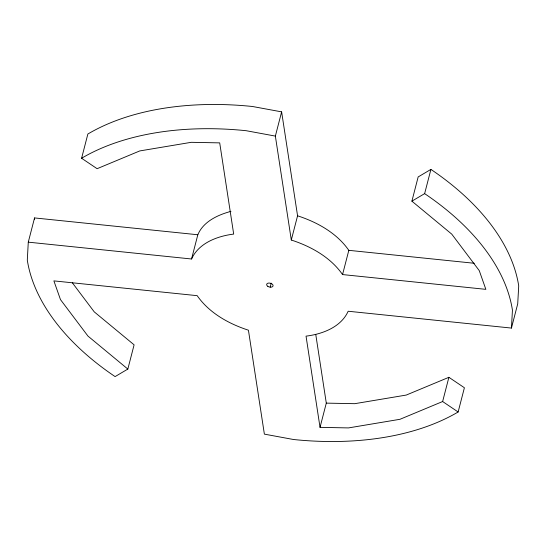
<?xml version="1.0" encoding="UTF-8"?>
<svg xmlns="http://www.w3.org/2000/svg" width="546" height="546" viewBox="0 0 546 546"><rect width="100%" height="100%" fill="white"/><g stroke="black" fill="none" stroke-linecap="round" stroke-linejoin="round"><path stroke-width="0.82" d="M230.958 211.363C217.888 214.858 203.358 221.505 197.823 234.76L34.548 217.922L28.283 242.158L27.3 260.101A248.819 148.348 14.5 0 0 115.097 376.597L127.839 369.069L134.104 344.84L94.226 311.848L72.352 282.808M34.459 219.553L34.548 217.922M511.452 328.078L512.435 310.135A248.819 148.348 14.5 0 0 424.638 193.632L430.91 169.397A248.819 148.348 14.5 0 1 518.714 285.899L517.717 303.842L511.452 328.078L348.177 311.24C341.018 327.19 322.386 334.125 306.04 336.145L320.031 427.354L348.471 427.914L399.979 419.294L442.629 401.535L448.894 377.306L464.4 387.749L458.135 411.984A248.464 148.143 14.5 0 1 293.543 439.51L264.373 434.131L248.43 330.2C228.726 323.805 209.207 312.967 197.181 295.666L53.883 280.883L60.483 299.611L87.961 336.077L127.839 369.069M28.283 242.158L191.557 258.995C198.717 243.038 217.349 236.104 233.688 234.084L219.704 142.875L191.264 142.315L139.749 150.935L97.106 168.694L81.6 158.251L87.865 134.016A248.464 148.143 14.5 0 1 252.457 106.49L281.627 111.869L297.57 215.8L291.305 240.028C311.008 246.423 330.528 257.262 342.554 274.57L485.851 289.346L479.252 270.618L451.774 234.152L411.896 201.16L418.161 176.931L430.91 169.397M191.557 258.995L197.823 234.76M291.305 240.028L275.361 136.097L281.627 111.869M270.181 287.162L271.212 283.169M342.554 274.57L348.819 250.334C336.793 233.033 317.274 222.195 297.57 215.8M320.031 427.354L326.296 403.125L315.772 334.507M411.896 201.16L424.645 193.625M448.894 377.306L406.251 395.065L354.736 403.685L326.296 403.125M348.819 250.334L474.31 263.274M275.361 136.097L246.185 130.712A248.464 148.143 14.5 0 0 81.593 158.244M442.629 401.535L458.135 411.984M267.813 286.329A3.296 1.966 14.5 0 0 273.055 285.961A3.296 1.966 14.5 0 0 268.734 283.053A3.296 1.966 14.5 0 0 267.813 286.329"/></g></svg>
